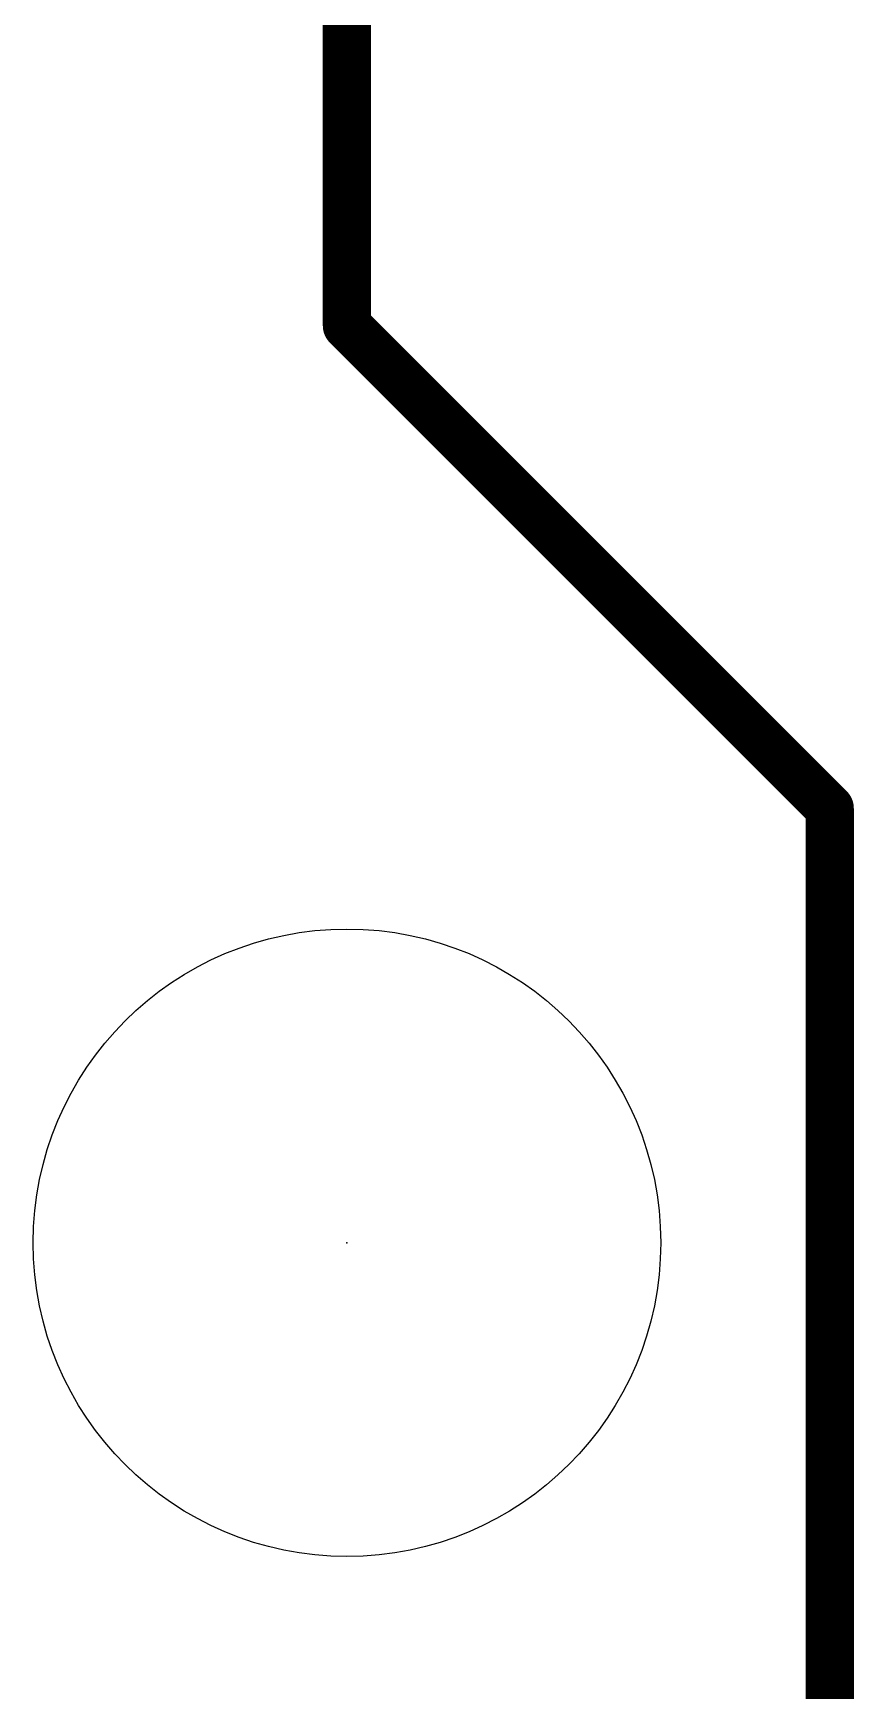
# Model space of a CAD drawing. Extents: x -0.75 to 3.47, y -1.8 to 2.11.
# Drawn here: x 2.535 to 2.705, y 1.3072 to 1.6506 of the extents above; entities that cross this region are included whole.
import ezdxf

# ---------------------------------------------------------------- set-up
doc = ezdxf.new("R2010")
doc.units = 0
doc.header["$MEASUREMENT"] = 0
for name, color, linetype in [('1', 22, 'CONTINUOUS'), ('16', 175, 'CONTINUOUS'), ('20', 7, 'CONTINUOUS'), ('23', 7, 'CONTINUOUS')]:
    doc.layers.add(name, color=color, linetype=linetype)

msp = doc.modelspace()

# ---------------------------------------------------------------- linework, layer by layer
at = {"layer": '1', "const_width": 0.01}
for points in [[(2.6, 2.04), (2.6, 1.59)], [(2.6, 1.59), (2.7, 1.49)], [(2.7, 1.49), (2.7, 0.2)]]:
    msp.add_lwpolyline(points, dxfattribs=at)
at = {"layer": '1', "const_width": 0.005}
for points in [[(2.601768, 1.591768, 1), (2.598232, 1.588232)], [(2.5975, 1.59, 1), (2.6025, 1.59)], [(2.7025, 1.49, 1), (2.6975, 1.49)], [(2.698232, 1.488232, 1), (2.701768, 1.491768)]]:
    msp.add_lwpolyline(points, format="xyb", dxfattribs=at)
at = {"layer": '16', "const_width": 0.01}
for points in [[(2.6, 2.04), (2.6, 1.59)], [(2.6, 1.59), (2.7, 1.49)], [(2.7, 1.49), (2.7, 0.2)]]:
    msp.add_lwpolyline(points, dxfattribs=at)
at = {"layer": '16', "const_width": 0.005}
for points in [[(2.601768, 1.591768, 1), (2.598232, 1.588232)], [(2.5975, 1.59, 1), (2.6025, 1.59)], [(2.7025, 1.49, 1), (2.6975, 1.49)], [(2.698232, 1.488232, 1), (2.701768, 1.491768)]]:
    msp.add_lwpolyline(points, format="xyb", dxfattribs=at)
at = {"layer": '20', "const_width": 0.008}
for points in [[(2.6, 2.04), (2.6, 1.59)], [(2.6, 1.59), (2.7, 1.49)], [(2.7, 1.49), (2.7, 0.2)]]:
    msp.add_lwpolyline(points, dxfattribs=at)
at = {"layer": '20', "const_width": 0.004}
for points in [[(2.601414, 1.591414, 1), (2.598586, 1.588586)], [(2.598, 1.59, 1), (2.602, 1.59)], [(2.702, 1.49, 1), (2.698, 1.49)], [(2.698586, 1.488586, 1), (2.701414, 1.491414)]]:
    msp.add_lwpolyline(points, format="xyb", dxfattribs=at)
at = {"layer": '20'}
msp.add_circle((2.6, 1.4), 0.065, dxfattribs=at)
at = {"layer": '23'}
msp.add_point((2.6, 1.4), dxfattribs=at)

doc.saveas('drawing.dxf')
